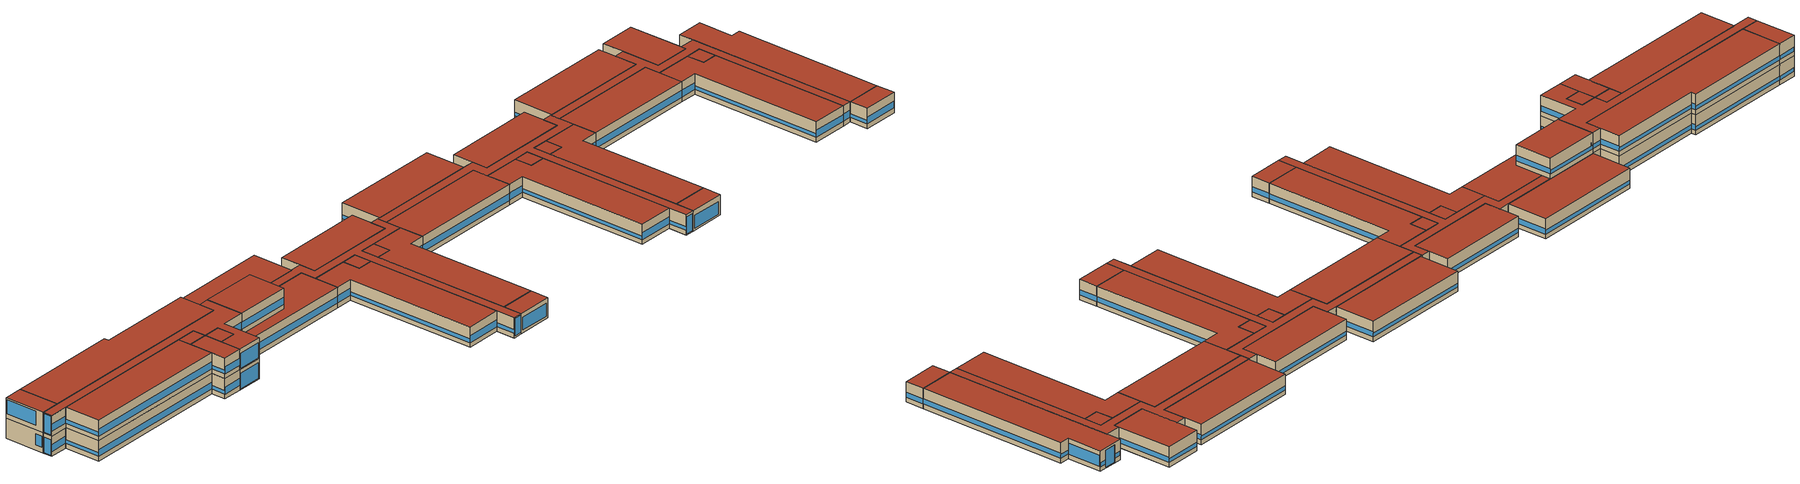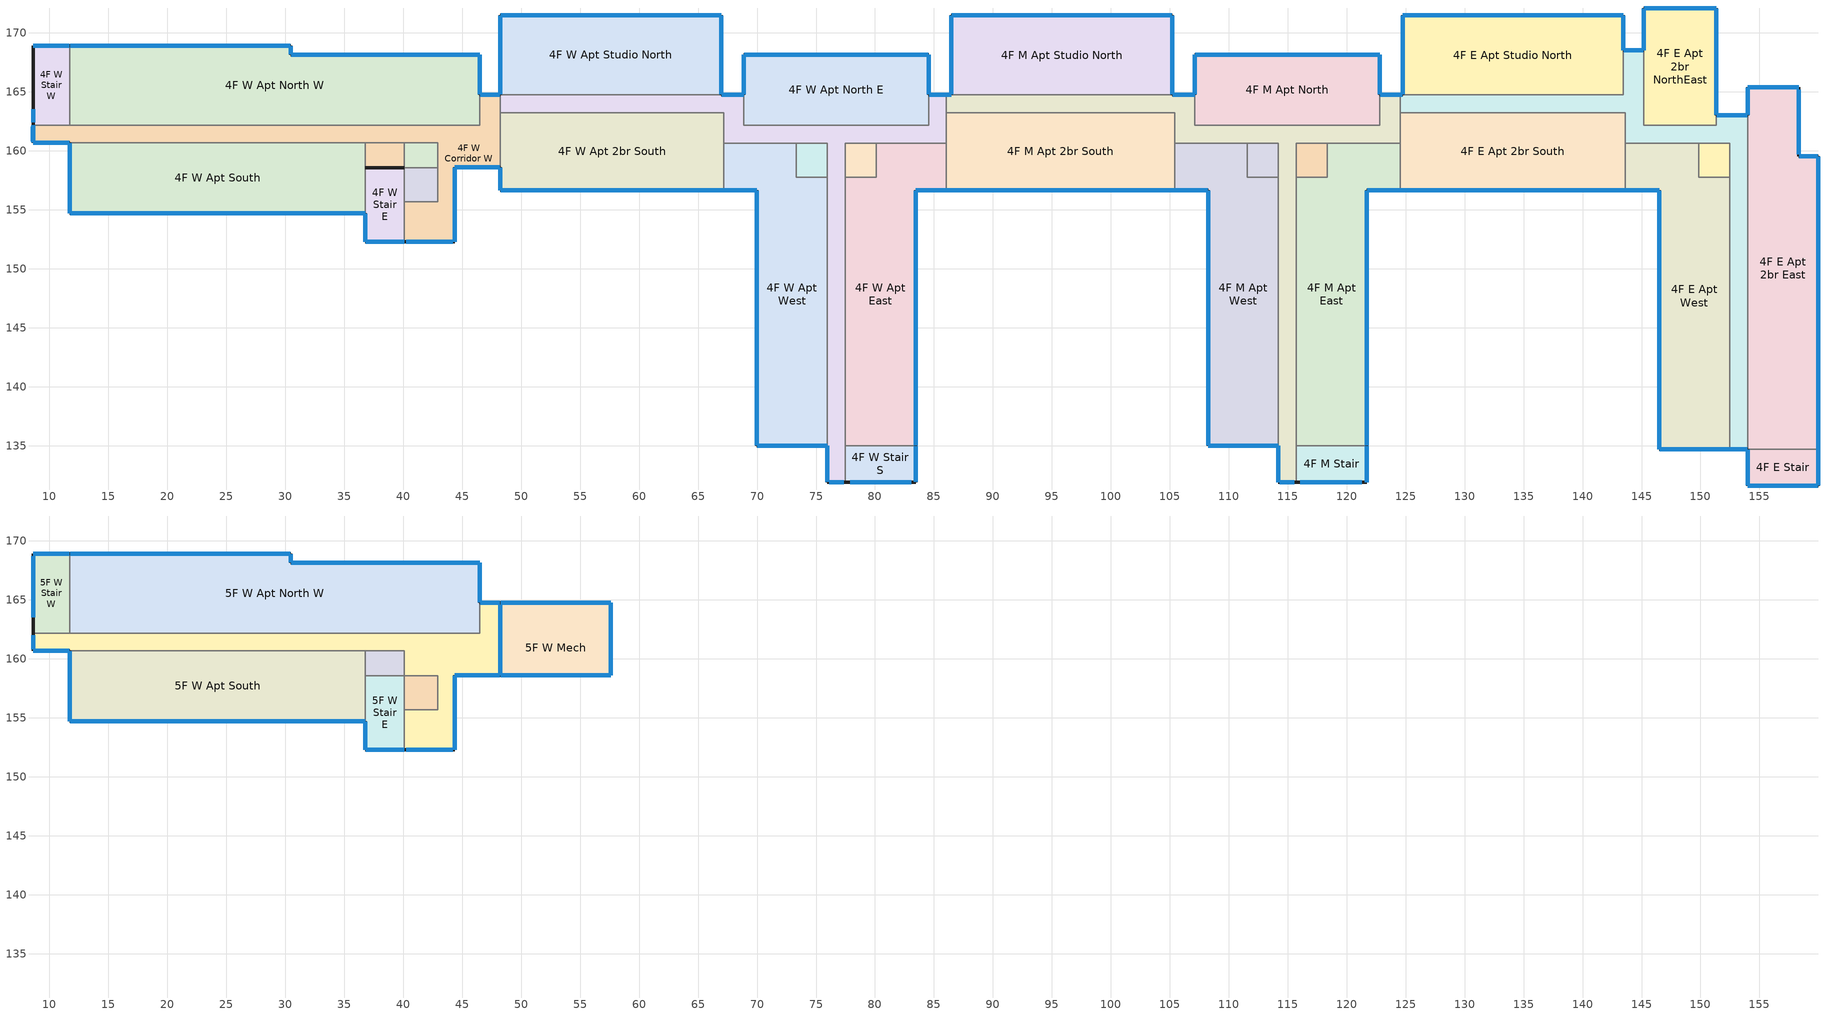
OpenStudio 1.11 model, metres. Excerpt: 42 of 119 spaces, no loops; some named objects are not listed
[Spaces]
4F W Apt North W
 floor to 2-3F W Apt North W: 30.46,168.91 30.46,168.15 46.51,168.15 46.51,162.18 11.71,162.18 11.71,168.91 z6.5
 wall outside: 46.51,164.76 46.51,168.15 30.46,168.15 30.46,168.91 11.71,168.91 z6.5:9.75
 wall to 4F W Corridor W: 11.71,162.18 46.51,162.18 46.51,164.76 z6.5:9.75
 wall to 4F W Stair W: 11.71,168.91 11.71,162.18 z6.5:9.75
 window: 46.48,168.15 30.48,168.15 / 30.43,168.91 11.74,168.91 z7.26:7.85; 46.51,164.79 46.51,168.12 z7.26:8.1; 30.46,168.17 30.46,168.88 z7.26:8.14
4F W Apt North E
 floor to 2-3F W Apt North E: 84.56,168.15 84.56,162.18 68.88,162.18 68.88,168.15 z6.5
 wall outside: 84.56,164.75 84.56,168.15 68.88,168.15 68.88,164.76 z6.5:9.75
 wall to 4F W Corridor E: 68.88,164.76 68.88,162.18 84.56,162.18 84.56,164.75 z6.5:9.75
 window: 84.53,168.15 68.91,168.15 z7.26:7.85; 84.56,164.77 84.56,168.12 z7.26:8.1; 68.88,168.12 68.88,164.79 z7.26:7.84
 roof outside: 84.56,162.18 84.56,168.15 68.88,168.15 68.88,162.18 z9.75
4F M Apt North
 floor to 2-3F M Apt North: 122.81,168.15 122.81,162.18 107.13,162.18 107.13,168.15 z6.5
 wall outside: 122.81,164.75 122.81,168.15 107.13,168.15 107.13,164.75 z6.5:9.75
 wall to 4F M Corridor: 107.13,164.75 107.13,162.18 122.81,162.18 122.81,164.75 z6.5:9.75
 window: 122.79,168.15 107.16,168.15 z7.26:7.85; 122.81,164.77 122.81,168.12 z7.26:8.1; 107.13,168.12 107.13,164.77 z7.26:7.84
 roof outside: 122.81,162.18 122.81,168.15 107.13,168.15 107.13,162.18 z9.75
4F M Apt Studio North
 floor to 2-3F M Apt Studio North: 86.48,171.48 105.21,171.48 105.21,164.75 86.48,164.75 z6.5
 wall outside: 105.21,164.75 105.21,171.48 86.48,171.48 86.48,164.75 z6.5:9.75
 wall to 4F M Corridor: 86.48,164.75 105.21,164.75 z6.5:9.75
 window: 105.18,171.48 86.51,171.48 z7.26:7.85; 105.21,164.77 105.21,171.45 z7.26:8.09; 86.48,171.45 86.48,164.77 z7.26:7.83
 roof outside: 105.21,164.75 105.21,171.48 86.48,171.48 86.48,164.75 z9.75
4F E Apt Studio North
 floor to 2-3F E Apt Studio North: 124.73,171.48 143.46,171.48 143.46,164.75 124.73,164.75 z6.5
 wall outside: 143.46,168.51 143.46,171.48 124.73,171.48 124.73,164.75 z6.5:9.75
 wall to 4F E Corridor: 124.73,164.75 143.46,164.75 143.46,168.51 z6.5:9.75
 window: 143.44,171.48 124.76,171.48 z7.26:7.85; 143.46,168.53 143.46,171.45 z7.26:8.1; 124.73,171.45 124.73,164.77 z7.26:7.83
 roof outside: 143.46,164.75 143.46,171.48 124.73,171.48 124.73,164.75 z9.75
4F M Stair
 floor to 2-3F M Stair: 121.7,134.98 121.7,131.89 115.73,131.89 115.73,134.98 z6.5
 wall outside: 115.73,131.89 121.7,131.89 121.7,134.98 z6.5:9.75
 wall to 4F M Corridor: 115.73,134.98 115.73,131.89 z6.5:9.75
 wall to 4F M Apt East: 121.7,134.98 115.73,134.98 z6.5:9.75
 window: 121.7,131.91 121.7,134.96 z7.26:8.1; 116.08,131.89 121.26,131.89 z6.79:8.85
 roof outside: 121.7,131.89 121.7,134.98 115.73,134.98 115.73,131.89 z9.75
4F M Corridor
 floor to 2-3F M Corridor: 107.13,164.75 107.13,162.18 122.81,162.18 122.81,164.75 124.53,164.75 124.53,160.66 115.73,160.66 115.73,131.89 114.21,131.89 114.21,160.66 105.41,160.66 105.41,163.22 86.06,163.22 86.06,164.75 z6.5
 wall outside: 124.53,164.75 122.81,164.75 / 114.21,135.01 114.21,131.89 115.73,131.89 / 86.48,164.75 86.06,164.75 / 107.13,164.75 105.21,164.75 z6.5:9.75
 wall to 4F E Corridor: 124.53,163.22 124.53,164.75 z6.5:9.75
 wall to 4F E Apt 2br South: 124.53,160.66 124.53,163.22 z6.5:9.75
 wall to 4F M Apt East: 118.36,160.66 124.53,160.66 / 115.73,134.98 115.73,157.76 z6.5:9.75
 wall to 4F M Storage: 115.73,157.76 115.73,160.66 118.36,160.66 z6.5:9.75
 wall to 4F M Apt West: 114.21,157.76 114.21,135.01 / 105.41,160.66 111.58,160.66 z6.5:9.75
 wall to 4F M Data: 111.58,160.66 114.21,160.66 114.21,157.76 z6.5:9.75
 wall to 4F M Apt 2br South: 86.06,163.22 105.41,163.22 105.41,160.66 z6.5:9.75
 wall to 4F W Corridor E: 86.06,164.75 86.06,163.22 z6.5:9.75
 window: 124.51,164.75 122.84,164.75 / 107.11,164.75 105.23,164.75 z7.26:7.86; 86.46,164.75 86.08,164.75 z7.26:7.93; 114.21,134.98 114.21,131.91 z7.26:7.84; 114.32,131.89 115.54,131.89 z6.65:9.4
 roof outside: 115.73,131.89 115.73,160.66 124.53,160.66 124.53,164.75 122.81,164.75 122.81,162.18 107.13,162.18 107.13,164.75 86.06,164.75 86.06,163.22 105.41,163.22 105.41,160.66 114.21,160.66 114.21,131.89 z9.75
4F W Corridor W
 floor to 2-3F W Corridor W: 48.23,164.76 48.23,158.59 44.36,158.59 44.36,152.28 40.09,152.28 40.09,155.67 42.9,155.67 42.9,160.68 8.6,160.68 8.6,162.18 46.51,162.18 46.51,164.76 z6.5
 wall outside: 48.23,164.76 46.51,164.76 / 40.09,152.28 44.36,152.28 44.36,158.59 48.23,158.59 / 8.6,162.18 8.6,160.68 11.71,160.68 / 8.6,162.18 8.6,160.68 / 8.6,162.18 8.6,160.68 z6.5:9.75
 wall to 4F W Corridor E: 48.23,163.22 48.23,164.76 z6.5:9.75
 wall to 4F W Apt 2br South: 48.23,158.59 48.23,163.22 z6.5:9.75
 wall to 4F W Stair E: 40.09,155.67 40.09,152.28 z6.5:9.75
 wall to 4F W Elev: 42.9,158.55 42.9,155.67 40.09,155.67 z6.5:9.75
 wall to 4F W Data W: 40.09,160.68 42.9,160.68 42.9,158.55 z6.5:9.75
 wall to 4F W Storage: 36.79,160.68 40.09,160.68 z6.5:9.75
 wall to 4F W Apt South: 11.71,160.68 36.79,160.68 z6.5:9.75
 wall to 4F W Stair W: 11.71,162.18 8.6,162.18 z6.5:9.75
 window: 48.2,164.76 46.53,164.76 z7.26:7.86; 44.36,152.3 44.36,158.57 z7.26:8.09; 40.23,152.28 44.2,152.28 / 8.6,162.03 8.6,160.81 / 8.6,162.03 8.6,160.81 z6.65:9.09; 44.38,158.59 48.2,158.59 z7.26:8.36; 8.63,160.68 11.69,160.68 z7.26:8.37; 8.6,162.16 8.6,160.71 z7.26:7.85
 roof outside: 44.36,152.28 44.36,158.59 48.23,158.59 48.23,164.76 46.51,164.76 46.51,162.18 8.6,162.18 8.6,160.68 42.9,160.68 42.9,155.67 40.09,155.67 40.09,152.28 z9.75
4F W Elev
 floor to 2-3F W Elev: 40.09,158.55 42.9,158.55 42.9,155.67 40.09,155.67 z6.5
 wall to 4F W Data W: 42.9,158.55 40.09,158.55 z6.5:9.75
 wall to 4F W Stair E: 40.09,158.55 40.09,155.67 z6.5:9.75
4F E Apt 2br South
 floor to 2-3F E Apt 2br South: 143.63,163.22 143.63,156.65 124.53,156.65 124.53,163.22 z6.5
 wall outside: 124.53,156.65 143.63,156.65 z6.5:9.75
 wall to 4F M Apt East: 124.53,160.66 124.53,156.65 z6.5:9.75
 wall to 4F E Corridor: 143.63,160.66 143.63,163.22 124.53,163.22 z6.5:9.75
 wall to 4F E Apt West: 143.63,156.65 143.63,160.66 z6.5:9.75
 window: 124.56,156.65 143.61,156.65 z7.26:8.35
 roof outside: 143.63,156.65 143.63,163.22 124.53,163.22 124.53,156.65 z9.75
4F M Apt East
 floor to 2-3F M Apt East: 124.53,160.66 124.53,156.65 121.7,156.65 121.7,134.98 115.73,134.98 115.73,157.76 118.36,157.76 118.36,160.66 z6.5
 wall outside: 121.7,134.98 121.7,156.65 124.53,156.65 z6.5:9.75
 wall to 4F M Storage: 118.36,160.66 118.36,157.76 115.73,157.76 z6.5:9.75
 window: 121.7,135.01 121.7,156.62 z7.26:8.09; 121.72,156.65 124.51,156.65 z7.26:8.37
 roof outside: 121.7,134.98 121.7,156.65 124.53,156.65 124.53,160.66 118.36,160.66 118.36,157.76 115.73,157.76 115.73,134.98 z9.75
4F W Stair S
 floor to 2-3F W Stair S: 83.45,134.98 83.45,131.9 77.48,131.9 77.48,134.98 z6.5
 wall outside: 77.48,131.9 83.45,131.9 83.45,134.98 z6.5:9.75
 wall to 4F W Corridor E: 77.48,134.98 77.48,131.9 z6.5:9.75
 wall to 4F W Apt East: 83.45,134.98 77.48,134.98 z6.5:9.75
 window: 83.45,131.92 83.45,134.96 z7.26:8.1; 77.9,131.9 83.08,131.9 z6.96:9.02
 roof outside: 83.45,131.9 83.45,134.98 77.48,134.98 77.48,131.9 z9.75
4F E Stair
 floor to 2-3F E Stair: 159.96,134.69 159.96,131.6 154,131.6 154,134.69 z6.5
 wall outside: 154,134.69 154,131.6 159.96,131.6 159.96,134.69 z6.5:9.75
 wall to 4F E Apt 2br East: 159.96,134.69 154,134.69 z6.5:9.75
 window: 159.96,131.62 159.96,134.66 z7.26:8.1; 154,134.66 154,131.62 z7.26:7.84; 154.02,131.6 159.94,131.6 z7.26:8.36
 roof outside: 159.96,131.6 159.96,134.69 154,134.69 154,131.6 z9.75
4F W Stair W
 floor to 2-3F W Stair W: 11.71,168.91 11.71,162.18 8.6,162.18 8.6,168.91 z6.5
 wall outside: 11.71,168.91 8.6,168.91 8.6,162.18 z6.5:9.75
 window: 11.69,168.91 8.63,168.91 z7.26:7.86; 8.6,163.54 8.6,162.43 z7.37:9.09
4F E Apt 2br NorthEast
 floor to 2-3F E Apt 2br NorthEast: 151.35,172.08 151.35,162.18 145.18,162.18 145.18,172.08 z6.5
 wall outside: 151.35,163.02 151.35,172.08 145.18,172.08 145.18,168.51 z6.5:9.75
 wall to 4F E Corridor: 145.18,168.51 145.18,162.18 151.35,162.18 151.35,163.02 z6.5:9.75
 window: 151.33,172.08 145.21,172.08 z7.26:7.85; 151.35,163.05 151.35,172.06 z7.26:8.09; 145.18,172.06 145.18,168.53 z7.26:7.84
 roof outside: 151.35,162.18 151.35,172.08 145.18,172.08 145.18,162.18 z9.75
4F W Data E
 floor to 2-3F W Data E: 75.96,160.66 75.96,157.76 73.33,157.76 73.33,160.66 z6.5
 wall to 4F W Corridor E: 75.96,157.76 75.96,160.66 73.33,160.66 z6.5:9.75
 wall to 4F W Apt West: 73.33,160.66 73.33,157.76 75.96,157.76 z6.5:9.75
 roof outside: 75.96,157.76 75.96,160.66 73.33,160.66 73.33,157.76 z9.75
4F W Apt 2br South
 floor to 2-3F W Apt 2br South: 67.19,163.22 67.19,156.65 48.23,156.65 48.23,163.22 z6.5
 wall outside: 48.23,158.59 48.23,156.65 67.19,156.65 z6.5:9.75
 wall to 4F W Corridor E: 67.19,160.66 67.19,163.22 48.23,163.22 z6.5:9.75
 wall to 4F W Apt West: 67.19,156.65 67.19,160.66 z6.5:9.75
 window: 48.23,158.57 48.23,156.67 z7.26:7.85; 48.25,156.65 67.17,156.65 z7.26:8.35
 roof outside: 67.19,156.65 67.19,163.22 57.61,163.22 57.61,158.59 48.23,158.59 48.23,156.65 z9.75
4F M Storage
 floor to 2-3F M Storage: 118.36,160.66 118.36,157.76 115.73,157.76 115.73,160.66 z6.5
 roof outside: 118.36,157.76 118.36,160.66 115.73,160.66 115.73,157.76 z9.75
4F M Apt West
 floor to 2-3F M Apt West: 111.58,160.66 111.58,157.76 114.21,157.76 114.21,135.01 108.24,135.01 108.24,156.65 105.41,156.65 105.41,160.66 z6.5
 wall outside: 105.41,156.65 108.24,156.65 108.24,135.01 114.21,135.01 z6.5:9.75
 wall to 4F M Data: 114.21,157.76 111.58,157.76 111.58,160.66 z6.5:9.75
 wall to 4F M Apt 2br South: 105.41,160.66 105.41,156.65 z6.5:9.75
 window: 108.24,156.62 108.24,135.03 z7.26:7.83; 105.43,156.65 108.22,156.65 z7.26:8.37; 108.27,135.01 114.18,135.01 z7.26:8.36
 roof outside: 114.21,135.01 114.21,157.76 111.58,157.76 111.58,160.66 105.41,160.66 105.41,156.65 108.24,156.65 108.24,135.01 z9.75
4F M Apt 2br South
 floor to 2-3F M Apt 2br South: 105.41,163.22 105.41,156.65 86.06,156.65 86.06,163.22 z6.5
 wall outside: 86.06,156.65 105.41,156.65 z6.5:9.75
 wall to 4F W Apt East: 86.06,160.66 86.06,160.64 86.06,156.65 z6.5:9.75
 wall to 4F W Corridor E: 86.06,163.22 86.06,160.66 z6.5:9.75
 window: 86.08,156.65 105.38,156.65 z7.26:8.35
 roof outside: 105.41,156.65 105.41,163.22 86.06,163.22 86.06,156.65 z9.75
4F W Data W
 floor to 2-3F W Data W: 42.9,160.68 42.9,158.55 40.09,158.55 40.09,160.68 z6.5
 wall outside: 36.79,158.55 40.09,158.55 z3.25:6.5
 wall to 4F W Storage: 40.09,160.68 40.09,158.55 z6.5:9.75
4F W Apt Studio North
 floor to 2-3F W Apt Studio North: 48.23,171.49 66.98,171.49 66.98,164.76 48.23,164.76 z6.5
 wall outside: 66.98,164.76 66.98,171.49 48.23,171.49 48.23,164.76 z6.5:9.75
 wall to 4F W Corridor E: 48.23,164.76 66.98,164.76 z6.5:9.75
 window: 66.96,171.49 48.25,171.49 z7.26:7.85; 66.98,164.79 66.98,171.47 z7.26:8.09; 48.23,171.47 48.23,164.79 z7.26:7.83
 roof outside: 66.98,164.76 66.98,171.49 48.23,171.49 48.23,164.76 z9.75
4F E Apt 2br East
 floor ground: 158.34,165.38 158.34,159.54 159.96,159.54 159.96,134.69 154,134.69 154,165.38 z6.5
 wall outside: 159.96,134.69 159.96,159.54 158.34,159.54 158.34,165.38 154,165.38 154,163.02 / 158.34,159.54 158.34,165.38 154,165.38 / 158.34,165.38 154,165.38 z6.5:9.75
 wall to 4F E Corridor: 154,163.02 154,134.69 z6.5:9.75
 window: 159.94,159.54 158.36,159.54 z7.26:7.87; 159.96,134.71 159.96,159.51 z7.26:8.09; 154,165.36 154,163.05 z7.26:7.84; 157.2,165.38 155.24,165.38 / 157.15,165.38 155.19,165.38 z6.65:9.4; 158.34,159.69 158.34,165.18 / 158.34,159.69 158.34,165.18 z7.26:9.02; 158.31,165.38 154.02,165.38 z7.26:7.85
 roof outside: 159.96,134.69 159.96,159.54 158.34,159.54 158.34,165.38 154,165.38 154,134.69 z9.75
4F W Corridor E
 floor to 2-3F W Corridor E: 68.88,164.76 68.88,162.18 84.56,162.18 84.56,164.75 86.06,164.75 86.06,160.66 77.48,160.66 77.48,131.9 75.96,131.9 75.96,160.66 67.19,160.66 67.19,163.22 48.23,163.22 48.23,164.76 z6.5
 wall outside: 68.88,164.76 66.98,164.76 / 86.06,164.75 84.56,164.75 / 75.96,135.01 75.96,131.9 77.48,131.9 z6.5:9.75
 wall to 4F W Apt West: 67.19,160.66 73.33,160.66 / 75.96,157.76 75.96,135.01 z6.5:9.75
 wall to 4F W Apt East: 80.11,160.66 86.06,160.66 / 77.48,134.98 77.48,157.76 z6.5:9.75
 wall to 4F W Custodial: 77.48,157.76 77.48,160.66 80.11,160.66 z6.5:9.75
 window: 86.03,164.75 84.58,164.75 z7.26:7.87; 68.85,164.76 67.01,164.76 z7.26:7.86; 75.96,134.98 75.96,131.92 z7.26:7.84; 76.14,131.9 77.36,131.9 z6.82:9.57
 roof outside: 77.48,131.9 77.48,160.66 86.06,160.66 86.06,164.75 84.56,164.75 84.56,162.18 68.88,162.18 68.88,164.76 57.61,164.76 57.61,163.22 67.19,163.22 67.19,160.66 75.96,160.66 75.96,131.9 z9.75
4F E Data
 floor to 2-3F E Data: 152.47,160.66 152.47,157.76 149.85,157.76 149.85,160.66 z6.5
 wall to 4F E Corridor: 152.47,157.76 152.47,160.66 149.85,160.66 z6.5:9.75
 wall to 4F E Apt West: 149.85,160.66 149.85,157.76 152.47,157.76 z6.5:9.75
 roof outside: 152.47,157.76 152.47,160.66 149.85,160.66 149.85,157.76 z9.75
4F E Corridor
 floor to 2-3F E Corridor: 145.18,168.51 145.18,162.18 151.35,162.18 151.35,163.02 154,163.02 154,134.69 152.47,134.69 152.47,160.66 143.63,160.66 143.63,163.22 124.53,163.22 124.53,164.75 143.46,164.75 143.46,168.51 z6.5
 wall outside: 124.73,164.75 124.53,164.75 / 145.18,168.51 143.46,168.51 / 154,163.02 151.35,163.02 / 152.47,134.69 154,134.69 z6.5:9.75
 wall to 4F E Apt West: 152.47,157.76 152.47,134.69 / 143.63,160.66 149.85,160.66 z6.5:9.75
 window: 145.16,168.51 143.49,168.51 / 153.97,163.02 151.38,163.02 z7.26:7.86; 124.71,164.75 124.56,164.75 z7.26:8.04; 152.5,134.69 153.97,134.69 z7.26:8.38
 roof outside: 154,134.69 154,163.02 151.35,163.02 151.35,162.18 145.18,162.18 145.18,168.51 143.46,168.51 143.46,164.75 124.53,164.75 124.53,163.22 143.63,163.22 143.63,160.66 152.47,160.66 152.47,134.69 z9.75
4F E Apt West
 floor to 2-3F E Apt West: 149.85,160.66 149.85,157.76 152.47,157.76 152.47,134.69 146.51,134.69 146.51,156.65 143.63,156.65 143.63,160.66 z6.5
 wall outside: 143.63,156.65 146.51,156.65 146.51,134.69 152.47,134.69 z6.5:9.75
 window: 146.51,156.62 146.51,134.71 z7.26:7.83; 146.53,134.69 152.45,134.69 z7.26:8.36; 143.66,156.65 146.48,156.65 z7.26:8.37
 roof outside: 152.47,134.69 152.47,157.76 149.85,157.76 149.85,160.66 143.63,160.66 143.63,156.65 146.51,156.65 146.51,134.69 z9.75
4F W Storage
 floor to 2-3F W Storage: 40.09,160.68 40.09,158.55 36.79,158.55 36.79,160.68 z6.5
 wall to 4F W Stair E: 36.79,158.55 40.09,158.55 z6.5:9.75
 wall to 4F W Apt South: 36.79,160.68 36.79,158.55 z6.5:9.75
4F M Data
 floor to 2-3F M Data: 114.21,160.66 114.21,157.76 111.58,157.76 111.58,160.66 z6.5
 roof outside: 114.21,157.76 114.21,160.66 111.58,160.66 111.58,157.76 z9.75
4F W Custodial
 floor to 2-3F W Custodial: 80.11,160.66 80.11,157.76 77.48,157.76 77.48,160.66 z6.5
 wall to 4F W Apt East: 77.48,157.76 80.11,157.76 80.11,160.66 z6.5:9.75
 roof outside: 80.11,157.76 80.11,160.66 77.48,160.66 77.48,157.76 z9.75
4F W Apt South
 floor to 2-3F W Apt South: 36.79,160.68 36.79,154.69 11.71,154.69 11.71,160.68 z6.5
 wall outside: 11.71,160.68 11.71,154.69 36.79,154.69 z6.5:9.75
 wall to 4F W Stair E: 36.79,154.69 36.79,158.55 z6.5:9.75
 window: 11.71,160.66 11.71,154.72 z7.26:7.83; 11.74,154.69 36.76,154.69 z7.26:8.35
4F W Apt West
 floor to 2-3F W Apt West: 73.33,160.66 73.33,157.76 75.96,157.76 75.96,135.01 69.99,135.01 69.99,156.65 67.19,156.65 67.19,160.66 z6.5
 wall outside: 67.19,156.65 69.99,156.65 69.99,135.01 75.96,135.01 z6.5:9.75
 window: 69.99,156.62 69.99,135.03 z7.26:7.83; 70.02,135.01 75.93,135.01 z7.26:8.36; 67.22,156.65 69.97,156.65 z7.26:8.37
 roof outside: 75.96,135.01 75.96,157.76 73.33,157.76 73.33,160.66 67.19,160.66 67.19,156.65 69.99,156.65 69.99,135.01 z9.75
4F W Apt East
 floor to 2-3F W Apt East: 86.06,160.66 86.06,156.65 83.45,156.65 83.45,134.98 77.48,134.98 77.48,157.76 80.11,157.76 80.11,160.66 z6.5
 wall outside: 83.45,134.98 83.45,156.65 86.06,156.65 z6.5:9.75
 window: 83.45,135.01 83.45,156.62 z7.26:8.09; 83.47,156.65 86.03,156.65 z7.26:8.37
 roof outside: 83.45,134.98 83.45,156.65 86.06,156.65 86.06,160.66 80.11,160.66 80.11,157.76 77.48,157.76 77.48,134.98 z9.75
4F W Stair E
 floor to 2-3F W Stair E: 40.09,158.55 40.09,152.28 36.79,152.28 36.79,158.55 z6.5
 wall outside: 36.79,154.69 36.79,152.28 40.09,152.28 z6.5:9.75
 window: 36.79,154.67 36.79,152.3 z7.26:7.84; 36.81,152.28 40.06,152.28 z7.26:8.36
5F W Corridor Lobby
 floor to 4F W Data W: 42.9,160.68 42.9,158.55 40.09,158.55 40.09,160.68 z9.75
 floor ground: 48.23,164.76 48.23,158.59 44.36,158.59 44.36,152.28 40.09,152.28 40.09,155.67 42.9,155.67 42.9,160.68 8.6,160.68 8.6,162.18 46.51,162.18 46.51,164.76 z9.75
 wall outside: 8.6,162.18 8.6,160.68 11.71,160.68 / 48.23,164.76 46.51,164.76 / 40.09,152.28 44.36,152.28 44.36,158.59 48.23,158.59 48.23,163.22 48.23,164.54 z9.75:13.06
 wall to 5F W Elev: 40.09,158.55 42.9,158.55 42.9,155.67 40.09,155.67 z9.75:13.06
 wall to 5F W Elec: 36.79,160.68 40.09,160.68 40.09,158.55 z9.75:13.06
 wall to 5F W Apt South: 11.71,160.68 36.79,160.68 z9.75:13.06
 wall to 5F W Stair W: 11.71,162.18 8.6,162.18 z9.75:13.06
 wall to 5F W Apt North W: 46.51,164.76 46.51,162.18 11.71,162.18 z9.75:13.06
 wall to 5F W Mech: 48.23,164.54 48.23,164.76 z9.75:13.06
 wall to 5F W Stair E: 40.09,155.67 40.09,152.28 z9.75:13.06
 window: 48.2,164.76 46.53,164.76 z10.52:11.12; 48.23,158.62 48.23,163.2 z10.52:11.36; 44.36,152.3 44.36,158.57 z10.52:11.35; 48.23,163.25 48.23,164.52 z10.52:11.38; 8.6,162.01 8.6,160.79 z9.91:12.88; 40.24,152.28 44.2,152.28 z9.91:12.34; 8.63,160.68 11.69,160.68 / 44.38,158.59 48.2,158.59 z10.52:11.63
 roof outside: 44.36,152.28 44.36,158.59 48.23,158.59 48.23,164.76 46.51,164.76 46.51,162.18 8.6,162.18 8.6,160.68 40.09,160.68 40.09,158.55 42.9,158.55 42.9,155.67 40.09,155.67 40.09,152.28 z13.06
5F W Stair E
 floor to 4F W Stair E: 40.09,158.55 40.09,152.28 36.79,152.28 36.79,158.55 z9.75
 wall outside: 36.79,154.69 36.79,152.28 40.09,152.28 z9.75:13.06
 wall to 5F W Apt South: 36.79,158.55 36.79,154.69 z9.75:13.06
 wall to 5F W Elec: 40.09,158.55 36.79,158.55 z9.75:13.06
 wall to 5F W Elev: 40.09,155.67 40.09,158.55 z9.75:13.06
 window: 36.79,154.67 36.79,152.3 z10.52:11.1; 36.81,152.28 40.06,152.28 z10.52:11.63
 roof outside: 40.09,152.28 40.09,158.55 36.79,158.55 36.79,152.28 z13.06
5F W Apt South
 floor to 4F W Apt South: 36.79,160.68 36.79,154.69 11.71,154.69 11.71,160.68 z9.75
 wall outside: 11.71,160.68 11.71,154.69 36.79,154.69 z9.75:13.06
 wall to 5F W Elec: 36.79,158.55 36.79,160.68 z9.75:13.06
 window: 11.71,160.66 11.71,154.72 z10.52:11.1; 11.74,154.69 36.76,154.69 z10.52:11.62
 roof outside: 36.79,154.69 36.79,160.68 11.71,160.68 11.71,154.69 z13.06
5F W Elev
 floor to 4F W Elev: 42.9,158.55 42.9,155.67 40.09,155.67 40.09,158.55 z9.75
 roof outside: 42.9,155.67 42.9,158.55 40.09,158.55 40.09,155.67 z13.06
5F W Elec
 floor to 4F W Storage: 40.09,160.68 40.09,158.55 36.79,158.55 36.79,160.68 z9.75
 roof outside: 36.79,158.55 40.09,158.55 40.09,160.68 36.79,160.68 z13.06
5F W Mech
 floor to 4F W Corridor E: 57.61,164.76 57.61,163.22 48.23,163.22 48.23,164.76 z9.75
 floor to 4F W Apt 2br South: 57.61,163.22 57.61,158.59 48.23,158.59 48.23,163.22 z9.75
 wall outside: 48.23,164.54 48.23,158.59 57.61,158.59 57.61,164.76 48.23,164.76 z9.75:13.06
 window: 57.58,164.76 48.25,164.76 z10.52:11.11; 57.61,158.62 57.61,164.74 z10.52:11.35; 48.23,164.52 48.23,158.62 z10.52:11.1; 48.25,158.59 57.58,158.59 z10.52:11.62
 roof outside: 57.61,158.59 57.61,164.76 48.23,164.76 48.23,158.59 z13.06
5F W Stair W
 floor to 4F W Stair W: 11.71,168.91 11.71,162.18 8.6,162.18 8.6,168.91 z9.75
 wall outside: 11.71,168.91 8.6,168.91 8.6,162.18 z9.75:13.06
 wall to 5F W Apt North W: 11.71,162.18 11.71,168.91 z9.75:13.06
 window: 11.69,168.91 8.63,168.91 z10.52:11.12; 8.6,168.69 8.6,163.51 z10.52:12.78
 roof outside: 11.71,162.18 11.71,168.91 8.6,168.91 8.6,162.18 z13.06
5F W Apt North W
 floor to 4F W Apt North W: 30.46,168.91 30.46,168.15 46.51,168.15 46.51,162.18 11.71,162.18 11.71,168.91 z9.75
 wall outside: 46.51,164.76 46.51,168.15 30.46,168.15 30.46,168.91 11.71,168.91 z9.75:13.06
 window: 30.43,168.91 11.74,168.91 / 46.48,168.15 30.48,168.15 z10.52:11.11; 30.46,168.17 30.46,168.88 z10.52:11.41; 46.51,164.79 46.51,168.12 z10.52:11.36
 roof outside: 46.51,162.18 46.51,168.15 30.46,168.15 30.46,168.91 11.71,168.91 11.71,162.18 z13.06
[Building]
North: Default Construction Set=13104 Envelope
[ClimateZones]
Climate Zone Institution Name 1=ASHRAE; Climate Zone Document Name 1=ANSI/ASHRAE Standard 169; Climate Zone Document Year 1=2006; Climate Zone Institution Name 2=CEC; Climate Zone Document Name 2=California Climate Zone Descriptions; Climate Zone Document Year 2=1995
[Site]
Fort Collins  Awos: Latitude {deg}=40.45; Longitude {deg}=-105.02; Time Zone {hr}=-7; Elevation {m}=1529
[SizingPeriod:DesignDay] Barometric Pressure {Pa}=84255; Sky Clearness=0; Rain Indicator=0; Snow Indicator=0; Day of Month=21; Daylight Saving Time Indicator=0; Dry-Bulb Temperature Range Modifier Type=DefaultMultipliers
Name | Maximum Dry-Bulb Temperature {C} | Daily Dry-Bulb Temperature Range {deltaC} | Humidity Indicating Conditions at Maximum Dry-Bulb | Wind Speed {m/s} | Wind Direction {deg} | Month | Day Type | Humidity Indicating Type | Solar Model Indicator | ASHRAE Taub | ASHRAE Taud
Fort Collins  Awos Ann Clg .4% Condns DB=>MWB | 34.2 | 15.7 | 15.8 | 4.1 | 150 | 7 | SummerDesignDay | Wetbulb | ASHRAETau | 0.431 | 2.008
Fort Collins  Awos Ann Hum_n 99.6% Condns DP=>MCDB | -15.7 | 0 | -22.3 | 2.2 | 70 | 1 | WinterDesignDay | Dewpoint | ASHRAEClearSky
Fort Collins  Awos Ann Clg .4% Condns WB=>MDB | 27.9 | 15.7 | 18.2 | 4.1 | 150 | 7 | SummerDesignDay | Wetbulb | ASHRAETau | 0.431 | 2.008
Fort Collins  Awos Ann Htg Wind 99.6% Condns WS=>MCDB | 6.5 | 0 | 6.5 | 12.8 | 70 | 1 | WinterDesignDay | Wetbulb | ASHRAEClearSky
[DefaultConstructionSet]
13104 Envelope: Default Exterior Surface Constructions=Default Surface Constructions 37; Default Interior Surface Constructions=Default Surface Constructions 38; Default Ground Contact Surface Constructions=Default Surface Constructions 39; Default Exterior SubSurface Constructions=Default Sub Surface Constructions 25; Default Interior SubSurface Constructions=Default Sub Surface Constructions 26; Interior Partition Construction=Interior Partition
[DefaultSurfaceConstructions]
Name | Floor Construction | Wall Construction | Roof Ceiling Construction
Default Surface Constructions 37 | ExtSlabCarpet 4in ClimateZone 1-8 | ASHRAE 90.1-2007 ExtWall SteelFrame ClimateZone alt-res 2-6 | ASHRAE 90.1-2007 ExtRoof IEAD ClimateZone 2-8
Default Surface Constructions 38 | Interior Floor | Interior Wall | Interior Ceiling
Default Surface Constructions 39 | ExtSlabCarpet 4in ClimateZone 1-8 | ExtSlabCarpet 4in ClimateZone 1-8 | ExtSlabCarpet 4in ClimateZone 1-8
[DefaultSubSurfaceConstructions]
Name | Fixed Window Construction | Operable Window Construction | Door Construction | Tubular Daylight Dome Construction | Tubular Daylight Diffuser Construction
Default Sub Surface Constructions 25 | ASHRAE 90.1-2007 ExtWindow Metal ClimateZone 4-6 | ASHRAE 90.1-2007 ExtWindow Metal ClimateZone 4-6 | Exterior Door | Interior Window | Interior Window
Default Sub Surface Constructions 26 | Interior Window | Interior Window | Interior Door
[Construction]
Interior Partition; Interior Door: G05 25mm wood
ExtSlabCarpet 4in ClimateZone 1-8: MAT-CC05 4 HW CONCRETE, CP02 CARPET PAD
ASHRAE 90.1-2007 ExtWall SteelFrame ClimateZone alt-res 2-6: Wood Siding, Steel Frame Wall Insulation R-13.81 IP, 1/2IN Gypsum
ASHRAE 90.1-2007 ExtRoof IEAD ClimateZone 2-8: Roof Membrane, IEAD Roof Insulation R-19.72 IP, Metal Decking
Interior Floor: F16 Acoustic tile, F05 Ceiling air space resistance, M11 100mm lightweight concrete
Interior Wall: G01a 19mm gypsum board, F04 Wall air space resistance, G01a 19mm gypsum board
Interior Ceiling: M11 100mm lightweight concrete, F05 Ceiling air space resistance, F16 Acoustic tile
ASHRAE 90.1-2007 ExtWindow Metal ClimateZone 4-6: Storefront U-0.44/SHGC-0.41/VT-0.53
Exterior Door: F08 Metal surface, I01 25mm insulation board
Interior Window: Clear 3mm
[Material] Thermal Absorptance=0.9
Name | Roughness | Thickness {m} | Conductivity {W/m-K} | Density {kg/m3} | Specific Heat {J/kg-K} | Solar Absorptance | Visible Absorptance
G05 25mm wood | MediumSmooth | 0.0254 | 0.15 | 608 | 1630 | 0.5 | 0.5
MAT-CC05 4 HW CONCRETE | Rough | 0.316275 | 1.311 | 2240 | 836.8 | 0.85 | 0.85
Wood Siding | MediumSmooth | 0.01 | 0.11 | 544.62 | 1210 | 0.78 | 0.78
Steel Frame Wall Insulation R-13.81 IP | MediumRough | 0.141522 | 0.049 | 265 | 836.8 | 0.7 | 0.7
1/2IN Gypsum | Smooth | 0.0127 | 0.16 | 784.9 | 830 | 0.4 | 0.4
Roof Membrane | VeryRough | 0.0095 | 0.16 | 1121.29 | 1460 | 0.7 | 0.7
IEAD Roof Insulation R-19.72 IP | MediumRough | 0.319288 | 0.049 | 265 | 836.8 | 0.7 | 0.7
Metal Decking | MediumSmooth | 0.0015 | 45.006 | 7680 | 418.4 | 0.6 | 0.6
F16 Acoustic tile | MediumSmooth | 0.0191 | 0.06 | 368 | 590 | 0.3 | 0.3
M11 100mm lightweight concrete | MediumRough | 0.1016 | 0.53 | 1280 | 840 | 0.5 | 0.5
G01a 19mm gypsum board | MediumSmooth | 0.019 | 0.16 | 800 | 1090 | 0.4 | 0.4
F08 Metal surface | Smooth | 0.0008 | 45.28 | 7824 | 500 | 0.7 | 0.7
I01 25mm insulation board | MediumRough | 0.0254 | 0.03 | 43 | 1210 | 0.6 | 0.6
[Material:NoMass]
CP02 CARPET PAD: Roughness=Smooth; Thermal Resistance {m2-K/W}=0.1; Thermal Absorptance=0.9; Solar Absorptance=0.8; Visible Absorptance=0.8
[Material:AirGap]
Name | Thermal Resistance {m2-K/W}
F05 Ceiling air space resistance | 0.18
F04 Wall air space resistance | 0.15
[WindowMaterial:SimpleGlazingSystem]
Storefront U-0.44/SHGC-0.41/VT-0.53: U-Factor {W/m2-K}=2.48708; Solar Heat Gain Coefficient=0.412; Visible Transmittance=0.529
[WindowMaterial:Glazing]
Clear 3mm: Optical Data Type=SpectralAverage; Thickness {m}=0.003; Solar Transmittance at Normal Incidence=0.837; Front Side Solar Reflectance at Normal Incidence=0.075; Back Side Solar Reflectance at Normal Incidence=0; Visible Transmittance at Normal Incidence=0.898; Front Side Visible Reflectance at Normal Incidence=0.081; Back Side Visible Reflectance at Normal Incidence=0; Infrared Transmittance at Normal Incidence=0; Front Side Infrared Hemispherical Emissivity=0.84; Back Side Infrared Hemispherical Emissivity=0.84; Conductivity {W/m-K}=0.9; Dirt Correction Factor for Solar and Visible Transmittance=1; Solar Diffusing=No
[DesignSpecification:OutdoorAir]
90.1-2007 - MidriseApartment - Corridor Ventilation: Outdoor Air Method=Sum; Outdoor Air Flow per Floor Area {m3/s-m2}=0.0003048
[ThermostatSetpoint:DualSetpoint] Heating Setpoint Temperature Schedule=Setpoint Heating; Cooling Setpoint Temperature Schedule=Setpoint Cooling
Thermostat Setpoint Dual Setpoint 6; Thermostat Setpoint Dual Setpoint 7; Thermostat Setpoint Dual Setpoint 9; Thermostat Setpoint Dual Setpoint 10; Thermostat Setpoint Dual Setpoint 14; Thermostat Setpoint Dual Setpoint 15; Thermostat Setpoint Dual Setpoint 16; Thermostat Setpoint Dual Setpoint 20; Thermostat Setpoint Dual Setpoint 27; Thermostat Setpoint Dual Setpoint 29; Thermostat Setpoint Dual Setpoint 30; Thermostat Setpoint Dual Setpoint 32; Thermostat Setpoint Dual Setpoint 33; Thermostat Setpoint Dual Setpoint 34; Thermostat Setpoint Dual Setpoint 39; Thermostat Setpoint Dual Setpoint 46; Thermostat Setpoint Dual Setpoint 47; Thermostat Setpoint Dual Setpoint 50; Thermostat Setpoint Dual Setpoint 51; Thermostat Setpoint Dual Setpoint 53; Thermostat Setpoint Dual Setpoint 54; Thermostat Setpoint Dual Setpoint 57; Thermostat Setpoint Dual Setpoint 61; Thermostat Setpoint Dual Setpoint 64; Thermostat Setpoint Dual Setpoint 72; Thermostat Setpoint Dual Setpoint 74; Thermostat Setpoint Dual Setpoint 76; Thermostat Setpoint Dual Setpoint 90; Thermostat Setpoint Dual Setpoint 91; Thermostat Setpoint Dual Setpoint 94; Thermostat Setpoint Dual Setpoint 95; Thermostat Setpoint Dual Setpoint 96; Thermostat Setpoint Dual Setpoint 100; Thermostat Setpoint Dual Setpoint 102; Thermostat Setpoint Dual Setpoint 104; Thermostat Setpoint Dual Setpoint 105; Thermostat Setpoint Dual Setpoint 106; Thermostat Setpoint Dual Setpoint 107; Thermostat Setpoint Dual Setpoint 108; Thermostat Setpoint Dual Setpoint 109; Thermostat Setpoint Dual Setpoint 112; Thermostat Setpoint Dual Setpoint 115
[BuildingStory]
Name | Nominal Z Coordinate {m} | Nominal Floor to Floor Height {m}
Building Story 5 | 0 | 3.302
Building Story 4
[Space]
Name | Space Type | Building Story | Thermal Zone
4F W Apt North W | 90.1-2007 - MidriseApartment - Apartment | Building Story 4 | 4F W Apt North W
4F W Apt North E | 90.1-2007 - MidriseApartment - Apartment | Building Story 4 | 4F W Apt North E
4F M Apt North | 90.1-2007 - MidriseApartment - Apartment | Building Story 4 | 4F M Apt North
4F M Apt Studio North | 90.1-2007 - MidriseApartment - Apartment | Building Story 4 | 4F M Apt Studio North
4F E Apt Studio North | 90.1-2007 - MidriseApartment - Apartment | Building Story 4 | 4F E Apt Studio North
4F M Stair | 90.1-2007 - MidriseApartment - Corridor | Building Story 4 | 4F M Stair
4F M Corridor | 90.1-2007 - MidriseApartment - Corridor | Building Story 4 | 4F M Corridor
4F W Corridor W | 90.1-2007 - MidriseApartment - Corridor | Building Story 4 | 4F W Corridor W
4F W Elev | Unconditioned | Building Story 4 | 4F W Elev
4F E Apt 2br South | 90.1-2007 - MidriseApartment - Apartment | Building Story 4 | 4F E Apt 2br South
4F M Apt East | 90.1-2007 - MidriseApartment - Apartment | Building Story 4 | 4F M Apt East
4F W Stair S | 90.1-2007 - MidriseApartment - Corridor | Building Story 4 | 4F W Stair S
4F E Stair | 90.1-2007 - MidriseApartment - Corridor | Building Story 4 | 4F E Stair
4F W Stair W | 90.1-2007 - MidriseApartment - Corridor | Building Story 4 | 4F W Stair W
4F E Apt 2br NorthEast | 90.1-2007 - MidriseApartment - Apartment | Building Story 4 | 4F E Apt 2br NorthEast
4F W Data E | 90.1-2007 - MidriseApartment - Corridor | Building Story 4 | 4F W Data E
4F W Apt 2br South | 90.1-2007 - MidriseApartment - Apartment | Building Story 4 | 4F W Apt 2br South
4F M Storage | 90.1-2007 - MidriseApartment - Corridor | Building Story 4 | 4F M Storage
4F M Apt West | 90.1-2007 - MidriseApartment - Apartment | Building Story 4 | 4F M Apt West
4F M Apt 2br South | 90.1-2007 - MidriseApartment - Apartment | Building Story 4 | 4F M Apt 2br South
4F W Data W | 90.1-2007 - MidriseApartment - Corridor | Building Story 4 | 4F W Data W
4F W Apt Studio North | 90.1-2007 - MidriseApartment - Apartment | Building Story 4 | 4F W Apt Studio North
4F E Apt 2br East | 90.1-2007 - MidriseApartment - Apartment | Building Story 4 | 4F E Apt 2br East
4F W Corridor E | 90.1-2007 - MidriseApartment - Corridor | Building Story 4 | 4F W Corridor E
4F E Data | 90.1-2007 - MidriseApartment - Corridor | Building Story 4 | 4F E Data
4F E Corridor | 90.1-2007 - MidriseApartment - Corridor | Building Story 4 | 4F E Corridor
4F E Apt West | 90.1-2007 - MidriseApartment - Apartment | Building Story 4 | 4F E Apt West
4F W Storage | 90.1-2007 - MidriseApartment - Corridor | Building Story 4 | 4F W Storage
4F M Data | 90.1-2007 - MidriseApartment - Corridor | Building Story 4 | 4F M Data
4F W Custodial | 90.1-2007 - MidriseApartment - Corridor | Building Story 4 | 4F W Custodial
4F W Apt South | 90.1-2007 - MidriseApartment - Apartment | Building Story 4 | 4F W Apt South
4F W Apt West | 90.1-2007 - MidriseApartment - Apartment | Building Story 4 | 4F W Apt West
4F W Apt East | 90.1-2007 - MidriseApartment - Apartment | Building Story 4 | 4F W Apt East
4F W Stair E | 90.1-2007 - MidriseApartment - Corridor | Building Story 4 | 4F W Stair E
5F W Corridor Lobby | 90.1-2007 - MidriseApartment - Corridor | Building Story 5 | 5F W Corridor Lobby
5F W Stair E | 90.1-2007 - MidriseApartment - Corridor | Building Story 5 | 5F W Stair E
5F W Apt South | 90.1-2007 - MidriseApartment - Apartment | Building Story 5 | 5F W Apt South
5F W Elev | Unconditioned | Building Story 5 | 5F W Elev
5F W Elec | 90.1-2007 - MidriseApartment - Corridor | Building Story 5 | 5F W Elec
5F W Mech | 90.1-2007 - MidriseApartment - Corridor | Building Story 5 | 5F W Mech
5F W Stair W | 90.1-2007 - MidriseApartment - Corridor | Building Story 5 | 5F W Stair W
5F W Apt North W | 90.1-2007 - MidriseApartment - Apartment | Building Story 5 | 5F W Apt North
[ThermalZone] Use Ideal Air Loads=No
Name | Thermostat
4F E Stair | Thermostat Setpoint Dual Setpoint 74
4F W Stair E | Thermostat Setpoint Dual Setpoint 64
5F W Apt South | Thermostat Setpoint Dual Setpoint 72
4F E Apt Studio North | Thermostat Setpoint Dual Setpoint 109
4F W Apt North W | Thermostat Setpoint Dual Setpoint 100
4F M Apt West | Thermostat Setpoint Dual Setpoint 54
5F W Stair W | Thermostat Setpoint Dual Setpoint 57
4F W Apt South | Thermostat Setpoint Dual Setpoint 10
4F W Corridor E | Thermostat Setpoint Dual Setpoint 105
4F M Apt East | Thermostat Setpoint Dual Setpoint 20
4F W Apt Studio North | Thermostat Setpoint Dual Setpoint 6
4F E Apt 2br NorthEast | Thermostat Setpoint Dual Setpoint 32
4F E Data | Thermostat Setpoint Dual Setpoint 108
5F W Stair E | Thermostat Setpoint Dual Setpoint 7
5F W Mech | Thermostat Setpoint Dual Setpoint 27
4F W Stair W | Thermostat Setpoint Dual Setpoint 96
4F E Corridor | Thermostat Setpoint Dual Setpoint 61
4F W Custodial | Thermostat Setpoint Dual Setpoint 94
4F W Data W | Thermostat Setpoint Dual Setpoint 46
4F M Apt 2br South | Thermostat Setpoint Dual Setpoint 14
4F W Corridor W | Thermostat Setpoint Dual Setpoint 91
4F M Storage | Thermostat Setpoint Dual Setpoint 102
5F W Apt North | Thermostat Setpoint Dual Setpoint 112
4F M Corridor | Thermostat Setpoint Dual Setpoint 33
5F W Elev | Thermostat Setpoint Dual Setpoint 9
4F W Apt East | Thermostat Setpoint Dual Setpoint 39
4F E Apt West | Thermostat Setpoint Dual Setpoint 47
4F M Stair | Thermostat Setpoint Dual Setpoint 106
5F W Elec | Thermostat Setpoint Dual Setpoint 90
4F W Data E | Thermostat Setpoint Dual Setpoint 51
4F W Stair S | Thermostat Setpoint Dual Setpoint 104
4F M Apt Studio North | Thermostat Setpoint Dual Setpoint 76
4F M Data | Thermostat Setpoint Dual Setpoint 15
4F W Elev | Thermostat Setpoint Dual Setpoint 16
5F W Corridor Lobby | Thermostat Setpoint Dual Setpoint 50
4F W Apt 2br South | Thermostat Setpoint Dual Setpoint 30
4F E Apt 2br East | Thermostat Setpoint Dual Setpoint 95
4F W Apt North E | Thermostat Setpoint Dual Setpoint 34
4F W Storage | Thermostat Setpoint Dual Setpoint 29
4F W Apt West | Thermostat Setpoint Dual Setpoint 53
4F E Apt 2br South | Thermostat Setpoint Dual Setpoint 107
4F M Apt North | Thermostat Setpoint Dual Setpoint 115
[Sizing:Zone] Zone Cooling Design Supply Air Temperature Input Method=SupplyAirTemperature; Zone Cooling Design Supply Air Temperature {C}=12.7778; Zone Cooling Design Supply Air Temperature Difference {deltaC}=11.11; Zone Heating Design Supply Air Temperature Input Method=SupplyAirTemperature; Zone Heating Design Supply Air Temperature {C}=40; Zone Heating Design Supply Air Temperature Difference {deltaC}=11.11; Zone Cooling Design Supply Air Humidity Ratio {kg-H2O/kg-air}=0.0085; Zone Heating Design Supply Air Humidity Ratio {kg-H2O/kg-air}=0.008; Cooling Design Air Flow Method=DesignDay; Heating Design Air Flow Method=DesignDay; Account for Dedicated Outdoor Air System=No; Dedicated Outdoor Air System Control Strategy=NeutralSupplyAir; Dedicated Outdoor Air Low Setpoint Temperature for Design {C}=Autosize; Dedicated Outdoor Air High Setpoint Temperature for Design {C}=Autosize
4F W Stair E; 5F W Mech; 4F W Stair W; 4F W Custodial; 4F M Storage; 5F W Elev; 5F W Elec; 4F W Elev; 4F W Storage
[Zone equipment]
5F W Mech: 5F W Mech - UH
[People:Definition]
90.1-2007 - MidriseApartment - Apartment People Definition: Number of People Calculation Method=People/Area; People per Space Floor Area {person/m2}=0.0283091; Fraction Radiant=0.3
[SpaceType]
Name | Standards Building Type | Standards Space Type | Default Schedule Set | Design Specification Outdoor Air Object
Unconditioned | Office | Stair
90.1-2007 - MidriseApartment - Apartment | MidriseApartment | Apartment | 90.1-2007 - MidriseApartment - Apartment Schedule Set
90.1-2007 - MidriseApartment - Corridor | MidriseApartment | Corridor | 90.1-2007 - MidriseApartment - Corridor Schedule Set | 90.1-2007 - MidriseApartment - Corridor Ventilation
[ElectricEquipment:Definition]
90.1-2007 - MidriseApartment - Apartment Electric Equipment Definition: Design Level Calculation Method=Watts/Area; Watts per Space Floor Area {W/m2}=3.87501
[ElectricEquipment]
90.1-2007 - MidriseApartment - Apartment Electric Equipment: Electric Equipment Definition=90.1-2007 - MidriseApartment - Apartment Electric Equipment Definition; Space or SpaceType=90.1-2007 - MidriseApartment - Apartment
[Lights:Definition] Design Level Calculation Method=Watts/Area; Fraction Radiant=0
Name | Watts per Space Floor Area {W/m2}
Lights - North Corridor | 6.96425
Lights - North Dormitory | 3.84272
[DefaultScheduleSet] Infiltration Schedule=MidriseApartment Infil
Name | Number of People Schedule | People Activity Level Schedule | Lighting Schedule | Electric Equipment Schedule
90.1-2007 - MidriseApartment - Apartment Schedule Set | MidriseApartment Apartment Occ | MidriseApartment Activity | MidriseApartment Apartment Light | MidriseApartment Apartment Equip
90.1-2007 - MidriseApartment - Corridor Schedule Set |  |  | MidriseApartment Corridor Light
[People]
90.1-2007 - MidriseApartment - Apartment People: People Definition=90.1-2007 - MidriseApartment - Apartment People Definition; Space or SpaceType=90.1-2007 - MidriseApartment - Apartment
[SpaceInfiltration:DesignFlowRate]
Name | Space or SpaceType | Design Flow Rate Calculation Method | Flow per Exterior Surface Area {m3/s-m2} | Flow per Space Floor Area {m3/s-m2}
90.1-2007 - MidriseApartment - Apartment Infiltration | 90.1-2007 - MidriseApartment - Apartment | Flow/ExteriorArea | 0.000226568
90.1-2007 - MidriseApartment - Corridor Infiltration | 90.1-2007 - MidriseApartment - Corridor | Flow/ExteriorArea | 0.000226568
62.1-2007 Ventilation | 90.1-2007 - MidriseApartment - Apartment | Flow/Area | 0 | 0.0003048
[Lights]
Name | Lights Definition | Space or SpaceType
Lights 1 | Lights - North Dormitory | 90.1-2007 - MidriseApartment - Apartment
Lights 2 | Lights - North Corridor | 90.1-2007 - MidriseApartment - Corridor
[Exterior:Lights:Definition]
Exterior Lights Definition 1: Design Level {W}=2472
[Exterior:Lights]
Exterior Lights 1: Exterior Lights Definition=Exterior Lights Definition 1; Schedule=Always On Discrete; Control Option=AstronomicalClock
[Schedule:Ruleset]
Name | Default Day Schedule | Summer Design Day Schedule | Winter Design Day Schedule
Setpoint Cooling | Schedule Day 22
Setpoint Heating | Schedule Day 24
MidriseApartment Apartment Occ | MidriseApartment Apartment Occ Default Schedule | MidriseApartment Apartment Occ Summer Design Day | MidriseApartment Apartment Occ Winter Design Day
MidriseApartment Activity | MidriseApartment Activity Default Schedule | MidriseApartment Activity Summer Design Day | MidriseApartment Activity Winter Design Day
MidriseApartment Apartment Light | MidriseApartment Apartment Light Default Schedule | MidriseApartment Apartment Light Summer Design Day | MidriseApartment Apartment Light Winter Design Day
MidriseApartment Apartment Equip | MidriseApartment Apartment Equip Default Schedule | MidriseApartment Apartment Equip Summer Design Day | MidriseApartment Apartment Equip Winter Design Day
MidriseApartment Infil | MidriseApartment Infil Default Schedule | MidriseApartment Infil Summer Design Day | MidriseApartment Infil Winter Design Day
MidriseApartment Corridor Light | MidriseApartment Corridor Light Default Schedule | MidriseApartment Corridor Light Summer Design Day | MidriseApartment Corridor Light Winter Design Day
[Schedule:Day]
Schedule Day 22: 24, 0, 23.8889
Schedule Day 24: 24, 0, 21.1111
MidriseApartment Apartment Occ Default Schedule; MidriseApartment Apartment Occ Summer Design Day; MidriseApartment Apartment Occ Winter Design Day: 7, 0, 1, 8, 0, 0.85, 9, 0, 0.39, 16, 0, 0.25, 17, 0, 0.3, 18, 0, 0.52, 21, 0, 0.87, 24, 0, 1
MidriseApartment Activity Default Schedule; MidriseApartment Activity Summer Design Day; MidriseApartment Activity Winter Design Day: 24, 0, 120
MidriseApartment Apartment Light Default Schedule; MidriseApartment Apartment Light Summer Design Day; MidriseApartment Apartment Light Winter Design Day: 4, 0, 0.067, 5, 0, 0.187, 6, 0, 0.394, 7, 0, 0.44, 8, 0, 0.393, 9, 0, 0.172, 15, 0, 0.119, 16, 0, 0.206, 17, 0, 0.439, 18, 0, 0.616, 19, 0, 0.829, 20, 0, 0.986, 21, 0, 1, 22, 0, 0.692, 23, 0, 0.384, 24, 0, 0.16
MidriseApartment Apartment Equip Default Schedule; MidriseApartment Apartment Equip Summer Design Day; MidriseApartment Apartment Equip Winter Design Day: 1, 0, 0.45, 2, 0, 0.41, 3, 0, 0.39, 5, 0, 0.38, 6, 0, 0.43, 7, 0, 0.54, 8, 0, 0.65, 9, 0, 0.66, 10, 0, 0.67, 11, 0, 0.69, 12, 0, 0.7, 13, 0, 0.69, 14, 0, 0.66, 15, 0, 0.65, 16, 0, 0.68, 17, 0, 0.8, 19, 0, 1, 20, 0, 0.93, 21, 0, 0.89, 22, 0, 0.85, 23, 0, 0.71, 24, 0, 0.58
MidriseApartment Infil Default Schedule; MidriseApartment Infil Summer Design Day; MidriseApartment Infil Winter Design Day; MidriseApartment Corridor Light Default Schedule; MidriseApartment Corridor Light Summer Design Day; MidriseApartment Corridor Light Winter Design Day: 24, 0, 1
[Schedule:Constant]
Always On Discrete: Value=1
